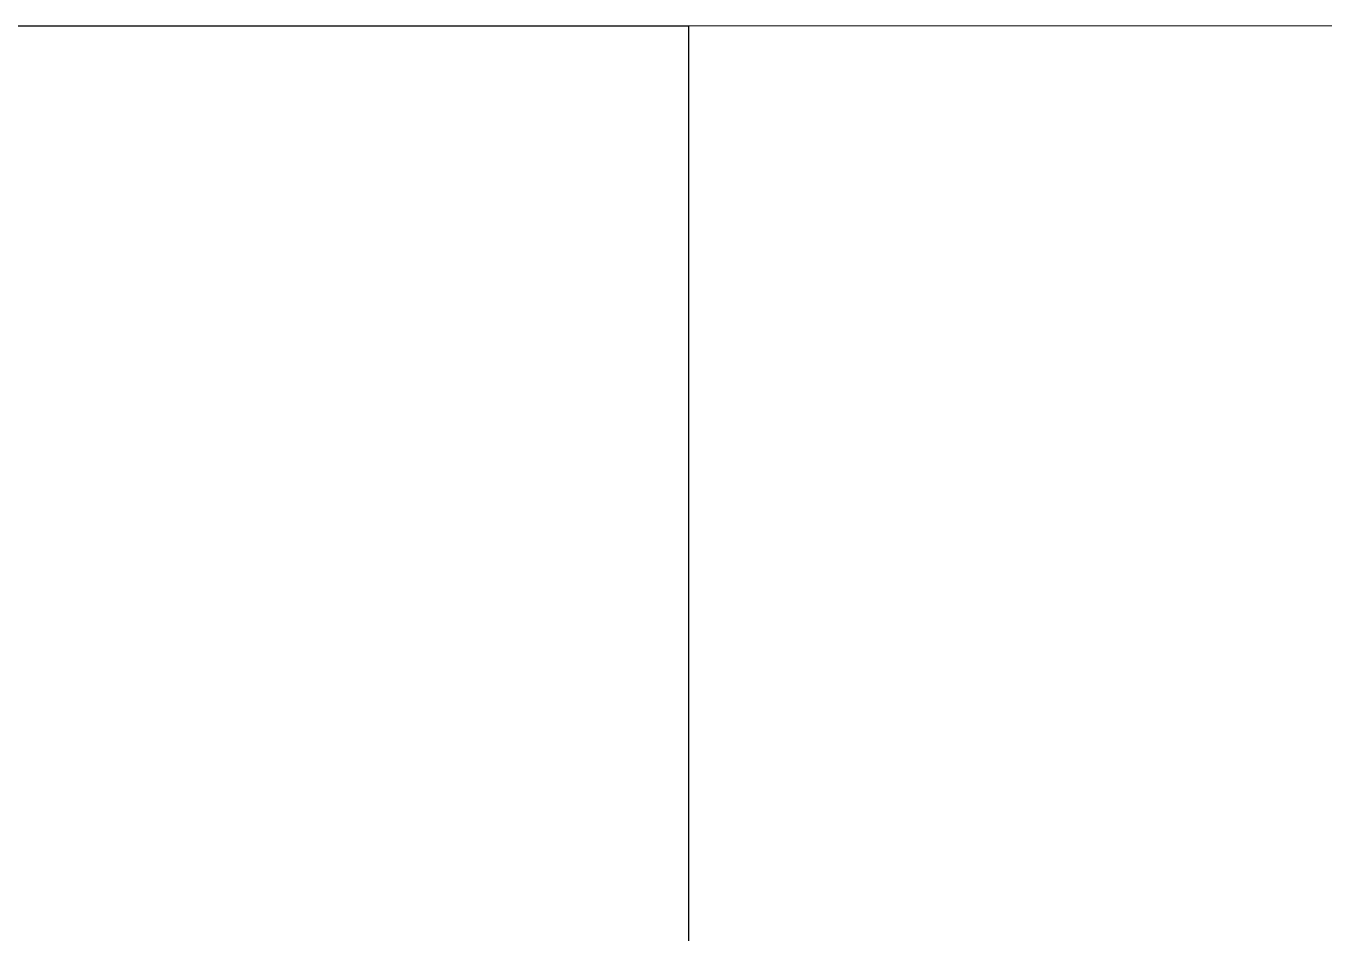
# Model space of a CAD drawing. Header units: inches. Extents: x -4169 to -1846, y 9706 to 12377.
# Drawn here: x -3848.537905 to -3848.534636, y 10515.562112 to 10515.564396 of the extents above; entities that cross this region are included whole.
import ezdxf

# ---------------------------------------------------------------- set-up
doc = ezdxf.new("R2010")
doc.units = ezdxf.units.IN
doc.header["$MEASUREMENT"] = 0
for name, color, linetype, lineweight in [('0-1', 7, 'Continuous', 5), ('0-2', 90, 'Continuous', 18), ('A-DOOR-1', 250, 'Continuous', 9), ('A-DOOR-2', 130, 'Continuous', 30), ('A-WALL-4', 90, 'Continuous', 18)]:
    doc.layers.add(name, color=color, linetype=linetype, lineweight=lineweight)

# ---------------------------------------------------------------- blocks, each defined once
blk = doc.blocks.new('Single-Flush - 30_ x 80_ - MAGIC PAK DOOR-1420870-ENLARGED RCP - 3RD FLOOR PLAN')
at = {"layer": 'A-DOOR-1'}
blk.add_arc((15, 2.375), 30.0665928, 93.81407483, 180, dxfattribs=at)
at = {"layer": 'A-DOOR-2'}
for p, q in [((13, 2.375), (13, 32.375)), ((15, 2.375), (13, 2.375))]:
    blk.add_line(p, q, dxfattribs=at)
blk = doc.blocks.new('CTR - 1st Phase - Unit Layouts_rvt-1-ENLARGED RCP - 3RD FLOOR PLAN')
at = {"layer": 'A-WALL-4'}
blk.add_line((-3850.5362367, 10515.5643961), (-3820.5362367, 10515.5643961), dxfattribs=at)
at = {"layer": '0-2', "rotation": 180}
blk.add_blockref('Single-Flush - 30_ x 80_ - MAGIC PAK DOOR-1420870-ENLARGED RCP - 3RD FLOOR PLAN', (-3835.5362367, 10517.9393961), dxfattribs=at)

msp = doc.modelspace()

# ---------------------------------------------------------------- block references
at = {"layer": '0-1'}
msp.add_blockref('CTR - 1st Phase - Unit Layouts_rvt-1-ENLARGED RCP - 3RD FLOOR PLAN', (0, 0), dxfattribs=at)

doc.saveas('drawing.dxf')
